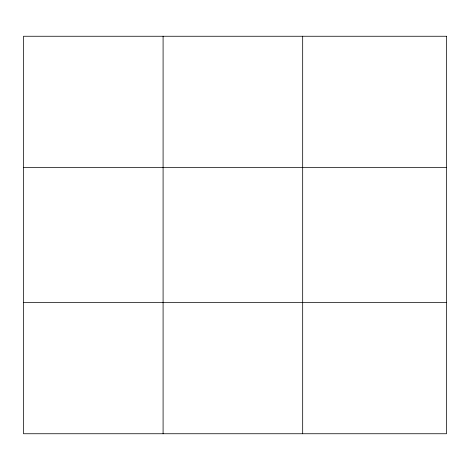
<?xml version="1.0" encoding="UTF-8"?>
<svg xmlns="http://www.w3.org/2000/svg" width="470" height="470" viewBox="0 0 470 470"><rect width="100%" height="100%" fill="white"/><g stroke="black" fill="none" stroke-linecap="round" stroke-linejoin="round"><path stroke-width="0.7" d="M163.09 36.255L163.09 433.745M302.68 36.255L302.68 433.745M23.5 167.426L446.5 167.426M23.5 302.574L446.5 302.574M446.5 36.255L446.5 433.745L23.5 433.745L23.5 36.255L446.5 36.255"/></g></svg>
